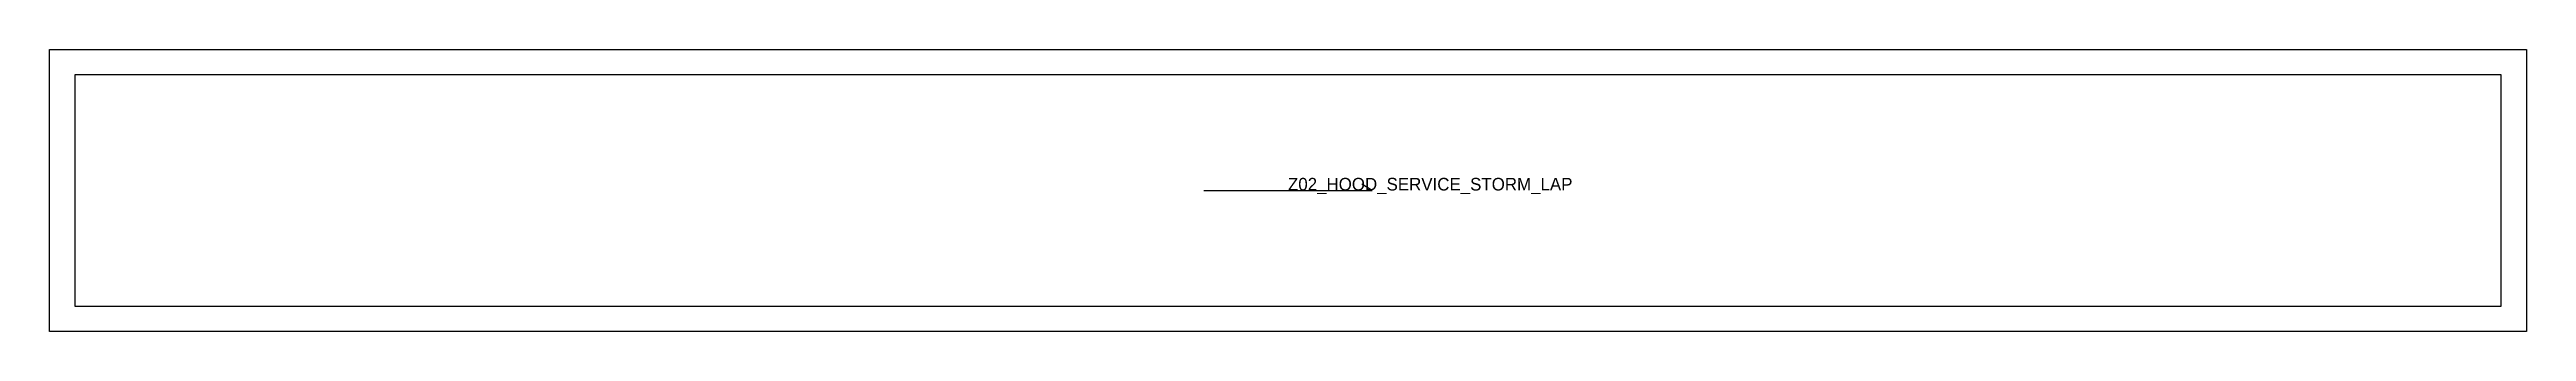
# Model space of a CAD drawing. Header units: millimetres. Extents: x -12 to 1164, y -12 to 122.
import ezdxf

# ---------------------------------------------------------------- set-up
doc = ezdxf.new("R2010")
doc.units = ezdxf.units.MM
for name, color, linetype in [('CUT', 1, 'Continuous'), ('GRAIN', 3, 'Continuous'), ('LABEL', 7, 'Continuous'), ('SEW', 5, 'Continuous')]:
    doc.layers.add(name, color=color, linetype=linetype)

msp = doc.modelspace()

# ---------------------------------------------------------------- linework, layer by layer
at = {"layer": 'CUT'}
msp.add_lwpolyline([(-12, -12), (-12, 122), (1164.4, 122), (1164.4, -12), (-12, -12)], close=True, dxfattribs=at)
at = {"layer": 'GRAIN'}
for p, q in [((536.2, 55), (616.2, 55)), ((616.2, 55), (611.2, 58))]:
    msp.add_line(p, q, dxfattribs=at)
at = {"layer": 'SEW'}
msp.add_lwpolyline([(0, 0), (1152.4, 0), (1152.4, 110), (0, 110)], close=True, dxfattribs=at)

# ---------------------------------------------------------------- texts
at = {"layer": 'LABEL'}
msp.add_text('Z02_HOOD_SERVICE_STORM_LAP', height=6, dxfattribs=at).set_placement((576.2, 55))

doc.saveas('drawing.dxf')
